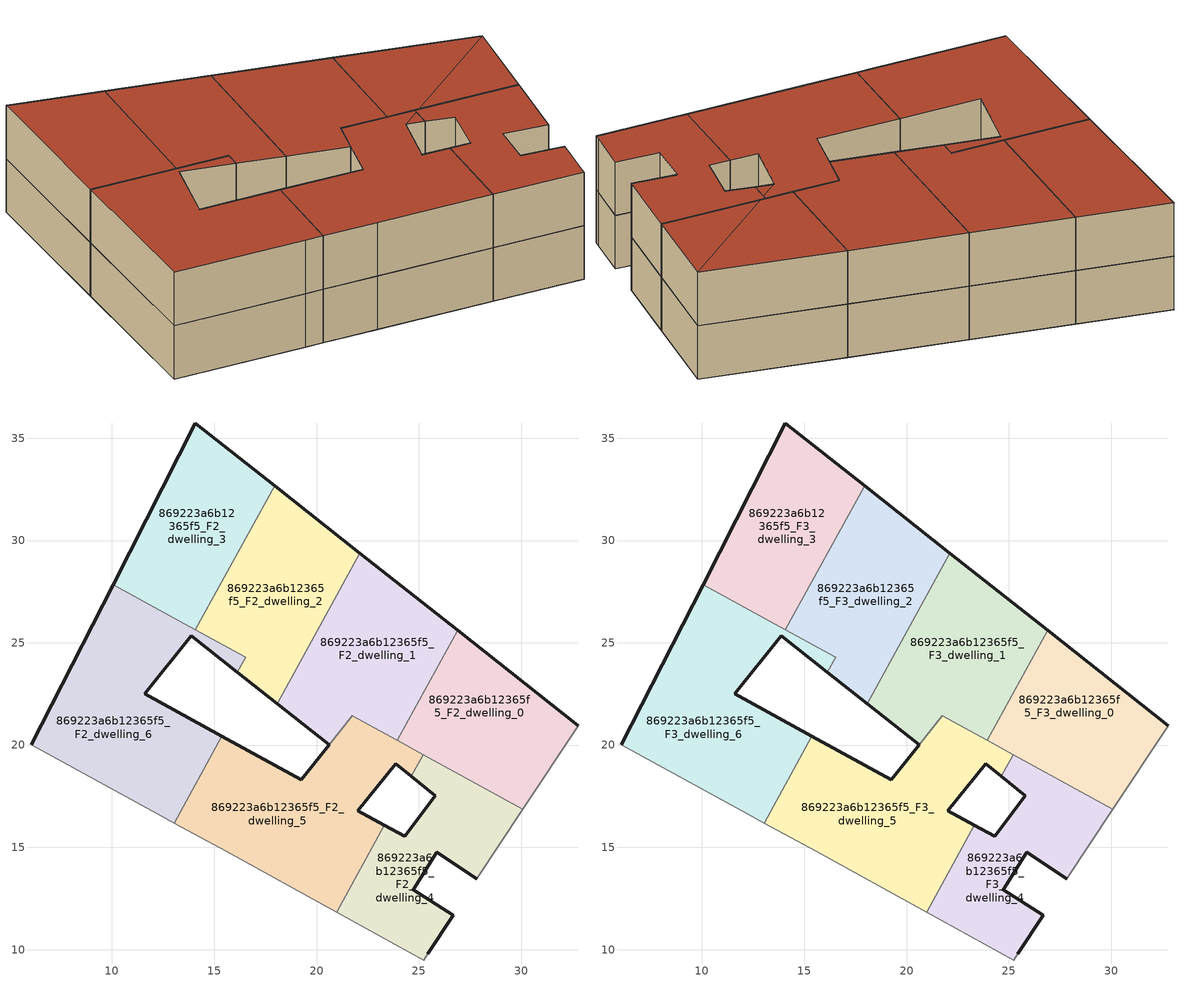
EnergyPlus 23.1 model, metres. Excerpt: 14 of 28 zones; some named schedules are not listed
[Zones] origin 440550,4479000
869223a6b12365f5_F2_dwelling_0
 floor to 869223a6b12365f5_F1_dwelling_0 (EU_floor_Construction): 30.08,16.86 32.79,20.96 25.42,19.42 z6; 32.79,20.96 26.9,25.61 23.94,20.23 25.42,19.42 z6
 wall outside (EU_wall_Construction): 26.9,25.61 32.79,20.96 z6:9
 wall adiabatic (EU_wall_Construction): 32.79,20.96 30.09,16.86 z6:9
 wall to 869223a6b12365f5_F2_dwelling_4 (EU_wall_Construction): 30.09,16.86 25.21,19.53 z6:9
 wall to 869223a6b12365f5_F2_dwelling_1 (EU_wall_Construction): 23.94,20.23 26.9,25.61 z6:9
 wall to 869223a6b12365f5_F2_dwelling_5 (EU_wall_Construction): 25.21,19.53 23.94,20.23 z6:9
869223a6b12365f5_F2_dwelling_1
 floor to 869223a6b12365f5_F1_dwelling_1 (EU_floor_Construction): 23.94,20.23 26.9,25.61 22.12,29.39 18.08,22.01 20.62,20.01 21.76,21.43 z6
 wall outside (EU_wall_Construction): 22.12,29.39 26.9,25.61 / 20.62,20.01 18.08,22.01 z6:9; 21.76,21.43,9 21.76,21.43,6 21.75,21.43,6
 wall to 869223a6b12365f5_F2_dwelling_2 (EU_wall_Construction): 18.08,22.01 22.12,29.39 z6:9
 wall to 869223a6b12365f5_F2_dwelling_5 (EU_wall_Construction): 23.94,20.23 21.76,21.43 / 21.75,21.43 20.62,20.01 z6:9
 roof outside (EU_roof_Construction): 22.12,29.39 18.08,22.01 20.62,20.01 18.08,22.01 z9
869223a6b12365f5_F2_dwelling_2
 floor to 869223a6b12365f5_F1_dwelling_2 (EU_floor_Construction): 18.08,22.01 22.12,29.39 17.95,32.69 14.08,25.64 16.53,24.29 16.12,23.56 z6
 wall outside (EU_wall_Construction): 17.95,32.69 22.12,29.39 / 18.08,22.01 16.12,23.56 z6:9
 wall to 869223a6b12365f5_F2_dwelling_6 (EU_wall_Construction): 16.12,23.56 16.53,24.29 14.08,25.64 z6:9
 wall to 869223a6b12365f5_F2_dwelling_3 (EU_wall_Construction): 14.08,25.64 17.95,32.69 z6:9
869223a6b12365f5_F2_dwelling_3
 floor to 869223a6b12365f5_F1_dwelling_3 (EU_floor_Construction): 14.08,25.64 17.95,32.69 14.08,35.75 10.05,27.85 z6
 wall outside (EU_wall_Construction): 10.05,27.85 14.08,35.75 17.95,32.69 z6:9
 wall to 869223a6b12365f5_F2_dwelling_6 (EU_wall_Construction): 14.08,25.64 10.05,27.85 z6:9
869223a6b12365f5_F2_dwelling_4
 floor to 869223a6b12365f5_F1_dwelling_4 (EU_floor_Construction): 26.68,11.68 24.73,12.92 25.89,14.77 27.84,13.46 30.08,16.86 25.21,19.53 24.63,18.48 25.8,17.53 24.31,15.54 23.32,16.08 20.99,11.83 25.23,9.49 25.44,9.79 z6
 wall outside (EU_wall_Construction): 23.32,16.08 24.31,15.54 25.8,17.53 24.63,18.48 / 27.84,13.46 25.89,14.77 24.73,12.92 26.68,11.68 25.44,9.79 z6:9
 wall adiabatic (EU_wall_Construction): 30.09,16.86 27.84,13.46 / 25.44,9.79 25.23,9.49 20.99,11.83 z6:9
 wall to 869223a6b12365f5_F2_dwelling_5 (EU_wall_Construction): 20.99,11.83 23.32,16.08 / 24.63,18.48 25.21,19.53 z6:9
869223a6b12365f5_F2_dwelling_5
 floor to 869223a6b12365f5_F1_dwelling_5 (EU_floor_Construction): 24.63,18.48 24.79,18.76 23.88,19.09 z6; 24.79,18.76 25.11,19.35 23.88,19.09 z6; 20.99,11.83 23.32,16.08 22.03,16.8 23.88,19.09 25.11,19.35 25.21,19.53 21.76,21.43 20.62,20.01 19.26,18.3 15.38,20.43 13.05,16.18 15.59,14.81 z6
 wall outside (EU_wall_Construction): 24.63,18.48 23.88,19.09 22.03,16.8 23.32,16.08 / 15.38,20.43 19.26,18.3 20.62,20 z6:9; 20.62,20.01,9 20.62,20,6 20.62,20.01,6
 wall adiabatic (EU_wall_Construction): 20.99,11.83 15.59,14.81 13.05,16.18 z6:9
 wall to 869223a6b12365f5_F2_dwelling_6 (EU_wall_Construction): 13.05,16.18 15.38,20.43 z6:9
869223a6b12365f5_F2_dwelling_6
 floor to 869223a6b12365f5_F1_dwelling_6 (EU_floor_Construction): 13.05,16.18 15.38,20.43 11.61,22.5 13.87,25.33 16.12,23.56 16.53,24.29 10.05,27.85 6.06,20.01 12.22,16.63 z6
 wall outside (EU_wall_Construction): 6.06,20.01 10.05,27.85 / 16.12,23.56 13.87,25.33 11.61,22.5 15.38,20.43 z6:9
 wall adiabatic (EU_wall_Construction): 13.05,16.18 12.22,16.63 6.06,20.01 z6:9
869223a6b12365f5_F3_dwelling_0
 floor to 869223a6b12365f5_F2_dwelling_0 (EU_floor_Construction): 30.08,16.86 32.79,20.96 25.42,19.42 z9; 32.79,20.96 26.9,25.61 23.94,20.23 25.42,19.42 z9
 wall outside (EU_wall_Construction): 26.9,25.61 32.79,20.96 z9:12
 wall adiabatic (EU_wall_Construction): 32.79,20.96 30.09,16.86 z9:12
 wall to 869223a6b12365f5_F3_dwelling_4 (EU_wall_Construction): 30.09,16.86 25.21,19.53 z9:12
 wall to 869223a6b12365f5_F3_dwelling_1 (EU_wall_Construction): 23.94,20.23 26.9,25.61 z9:12
 wall to 869223a6b12365f5_F3_dwelling_5 (EU_wall_Construction): 25.21,19.53 23.94,20.23 z9:12
 roof outside (EU_roof_Construction): 32.79,20.96 25.42,19.42 23.94,20.23 26.9,25.61 z12; 32.79,20.96 30.09,16.86 25.42,19.42 z12
869223a6b12365f5_F3_dwelling_1
 floor to 869223a6b12365f5_F2_dwelling_1 (EU_floor_Construction): 23.94,20.23 26.9,25.61 22.12,29.39 18.08,22.01 20.62,20.01 21.76,21.43 z9
 wall outside (EU_wall_Construction): 22.12,29.39 26.9,25.61 / 20.62,20.01 18.08,22.01 z9:12; 21.76,21.43,12 21.76,21.43,9 21.75,21.43,9
 wall to 869223a6b12365f5_F3_dwelling_2 (EU_wall_Construction): 18.08,22.01 22.12,29.39 z9:12
 wall to 869223a6b12365f5_F3_dwelling_5 (EU_wall_Construction): 23.94,20.23 21.76,21.43 / 21.75,21.43 20.62,20.01 z9:12
 roof outside (EU_roof_Construction): 26.9,25.61 23.94,20.23 21.76,21.43 20.62,20.01 18.08,22.01 22.12,29.39 z12
869223a6b12365f5_F3_dwelling_2
 floor to 869223a6b12365f5_F2_dwelling_2 (EU_floor_Construction): 18.08,22.01 22.12,29.39 17.95,32.69 14.08,25.64 16.53,24.29 16.12,23.56 z9
 wall outside (EU_wall_Construction): 17.95,32.69 22.12,29.39 / 18.08,22.01 16.12,23.56 z9:12
 wall to 869223a6b12365f5_F3_dwelling_6 (EU_wall_Construction): 16.12,23.56 16.53,24.29 14.08,25.64 z9:12
 wall to 869223a6b12365f5_F3_dwelling_3 (EU_wall_Construction): 14.08,25.64 17.95,32.69 z9:12
 roof outside (EU_roof_Construction): 22.12,29.39 18.08,22.01 16.12,23.56 16.53,24.29 14.08,25.64 17.95,32.69 z12
869223a6b12365f5_F3_dwelling_3
 floor to 869223a6b12365f5_F2_dwelling_3 (EU_floor_Construction): 14.08,25.64 17.95,32.69 14.08,35.75 10.05,27.85 z9
 wall outside (EU_wall_Construction): 10.05,27.85 14.08,35.75 17.95,32.69 z9:12
 wall to 869223a6b12365f5_F3_dwelling_6 (EU_wall_Construction): 14.08,25.64 10.05,27.85 z9:12
 roof outside (EU_roof_Construction): 17.95,32.69 14.08,25.64 10.05,27.85 14.08,35.75 z12
869223a6b12365f5_F3_dwelling_4
 floor to 869223a6b12365f5_F2_dwelling_4 (EU_floor_Construction): 26.68,11.68 24.73,12.92 25.89,14.77 27.84,13.46 30.08,16.86 25.21,19.53 24.63,18.48 25.8,17.53 24.31,15.54 23.32,16.08 20.99,11.83 25.23,9.49 25.44,9.79 z9
 wall outside (EU_wall_Construction): 23.32,16.08 24.31,15.54 25.8,17.53 24.63,18.48 / 27.84,13.46 25.89,14.77 24.73,12.92 26.68,11.68 25.44,9.79 z9:12
 wall adiabatic (EU_wall_Construction): 30.09,16.86 27.84,13.46 / 25.44,9.79 25.23,9.49 20.99,11.83 z9:12
 wall to 869223a6b12365f5_F3_dwelling_5 (EU_wall_Construction): 20.99,11.83 23.32,16.08 / 24.63,18.48 25.21,19.53 z9:12
 roof outside (EU_roof_Construction): 30.09,16.86 27.84,13.46 25.89,14.77 24.73,12.92 26.68,11.68 25.44,9.79 25.23,9.49 20.99,11.83 23.32,16.08 24.31,15.54 25.8,17.53 24.63,18.48 25.21,19.53 z12
869223a6b12365f5_F3_dwelling_5
 floor to 869223a6b12365f5_F2_dwelling_5 (EU_floor_Construction): 24.63,18.48 24.79,18.76 23.88,19.09 z9; 24.79,18.76 25.11,19.35 23.88,19.09 z9; 20.99,11.83 23.32,16.08 22.03,16.8 23.88,19.09 25.11,19.35 25.21,19.53 21.76,21.43 20.62,20.01 19.26,18.3 15.38,20.43 13.05,16.18 15.59,14.81 z9
 wall outside (EU_wall_Construction): 24.63,18.48 23.88,19.09 22.03,16.8 23.32,16.08 / 15.38,20.43 19.26,18.3 20.62,20 z9:12; 20.62,20.01,12 20.62,20,9 20.62,20.01,9
 wall adiabatic (EU_wall_Construction): 20.99,11.83 15.59,14.81 13.05,16.18 z9:12
 wall to 869223a6b12365f5_F3_dwelling_6 (EU_wall_Construction): 13.05,16.18 15.38,20.43 z9:12
 roof outside (EU_roof_Construction): 25.21,19.53 25.11,19.35 23.88,19.09 22.03,16.8 23.32,16.08 20.99,11.83 15.59,14.81 13.05,16.18 15.38,20.43 19.26,18.3 20.62,20.01 21.76,21.43 z12; 25.11,19.35 24.63,18.48 23.88,19.09 z12
869223a6b12365f5_F3_dwelling_6
 floor to 869223a6b12365f5_F2_dwelling_6 (EU_floor_Construction): 13.05,16.18 15.38,20.43 11.61,22.5 13.87,25.33 16.12,23.56 16.53,24.29 10.05,27.85 6.06,20.01 12.22,16.63 z9
 wall outside (EU_wall_Construction): 6.06,20.01 10.05,27.85 / 16.12,23.56 13.87,25.33 11.61,22.5 15.38,20.43 z9:12
 wall adiabatic (EU_wall_Construction): 13.05,16.18 12.22,16.63 6.06,20.01 z9:12
 roof outside (EU_roof_Construction): 16.53,24.29 16.12,23.56 13.87,25.33 11.61,22.5 15.38,20.43 13.05,16.18 12.22,16.63 6.06,20.01 10.05,27.85 z12
[Building]
EU S2 Campaign: North Axis=0; Terrain=City; Solar Distribution=FullExterior
[Site:Location]
Madrid: Latitude=40.5; Longitude=-3.5; Time Zone=1; Elevation=609
[SizingPeriod:WeatherFileDays]
AnnualSizingPeriod: Begin Month=1; Begin Day of Month=1; End Month=12; End Day of Month=31; Day of Week for Start Day=Monday; Use Weather File Daylight Saving Period=No; Use Weather File Rain and Snow Indicators=No
[MATERIAL]
EU_InternalMass_Material: Roughness=MediumRough; Thickness=0.1; Conductivity=1; Density=1800; Specific Heat=900; Thermal Absorptance=0.9; Solar Absorptance=0.7; Visible Absorptance=0.7
[MATERIAL:NOMASS] Roughness=MediumRough; Thermal Absorptance=0.9; Solar Absorptance=0.7; Visible Absorptance=0.7
Name | Thermal Resistance
EU_wall_NoMass | 0.419739
EU_roof_NoMass | 0.352165
EU_floor_NoMass | 0.608284
[CONSTRUCTION]
EU_wall_Construction: EU_wall_NoMass
EU_roof_Construction: EU_roof_NoMass
EU_floor_Construction: EU_floor_NoMass
EU_InternalMass_Construction: EU_InternalMass_Material
[ZONE] Type=1; Multiplier=1; Ceiling Height=autocalculate; Floor Area=autocalculate; Part of Total Floor Area=Yes
Name | Volume
869223a6b12365f5_F2_dwelling_0; 869223a6b12365f5_F3_dwelling_0 | 119.639
869223a6b12365f5_F2_dwelling_1; 869223a6b12365f5_F3_dwelling_1 | 135
869223a6b12365f5_F2_dwelling_2; 869223a6b12365f5_F3_dwelling_2 | 127.377
869223a6b12365f5_F2_dwelling_3; 869223a6b12365f5_F3_dwelling_3 | 119.676
869223a6b12365f5_F2_dwelling_4; 869223a6b12365f5_F3_dwelling_4 | 111.942
869223a6b12365f5_F2_dwelling_5; 869223a6b12365f5_F3_dwelling_5 | 171.618
869223a6b12365f5_F2_dwelling_6; 869223a6b12365f5_F3_dwelling_6 | 171.882
[INTERNALMASS] Construction=EU_InternalMass_Construction
Name | Zone or ZoneList | Surface Area
869223a6b12365f5_F2_dwelling_0_EU_InternalMass | 869223a6b12365f5_F2_dwelling_0 | 39.8798
869223a6b12365f5_F2_dwelling_1_EU_InternalMass | 869223a6b12365f5_F2_dwelling_1 | 45.0233
869223a6b12365f5_F2_dwelling_2_EU_InternalMass | 869223a6b12365f5_F2_dwelling_2 | 42.4573
869223a6b12365f5_F2_dwelling_3_EU_InternalMass | 869223a6b12365f5_F2_dwelling_3 | 39.8923
869223a6b12365f5_F2_dwelling_4_EU_InternalMass | 869223a6b12365f5_F2_dwelling_4 | 37.3144
869223a6b12365f5_F2_dwelling_5_EU_InternalMass | 869223a6b12365f5_F2_dwelling_5 | 57.2111
869223a6b12365f5_F2_dwelling_6_EU_InternalMass | 869223a6b12365f5_F2_dwelling_6 | 57.2931
869223a6b12365f5_F3_dwelling_0_EU_InternalMass | 869223a6b12365f5_F3_dwelling_0 | 39.8798
869223a6b12365f5_F3_dwelling_1_EU_InternalMass | 869223a6b12365f5_F3_dwelling_1 | 45.0233
869223a6b12365f5_F3_dwelling_2_EU_InternalMass | 869223a6b12365f5_F3_dwelling_2 | 42.4573
869223a6b12365f5_F3_dwelling_3_EU_InternalMass | 869223a6b12365f5_F3_dwelling_3 | 39.8923
869223a6b12365f5_F3_dwelling_4_EU_InternalMass | 869223a6b12365f5_F3_dwelling_4 | 37.3144
869223a6b12365f5_F3_dwelling_5_EU_InternalMass | 869223a6b12365f5_F3_dwelling_5 | 57.2111
869223a6b12365f5_F3_dwelling_6_EU_InternalMass | 869223a6b12365f5_F3_dwelling_6 | 57.2931
[OTHEREQUIPMENT] Fuel Type=Electricity; Design Level Calculation Method=Watts/Area; Power per Zone Floor Area=1; Fraction Latent=0; Fraction Radiant=0; Fraction Lost=0; Carbon Dioxide Generation Rate=0; EndUse Subcategory=EU_Step8_InternalGains
Name | Zone or ZoneList or Space or SpaceList | Schedule
EU_Step8_InternalGain_869223a6b12365f5_F2_dwelling_0_f000 | 869223a6b12365f5_F2_dwelling_0 | EU_Step8_GainSchedule_869223a6b12365f5_F2_dwelling_0_f000
EU_Step8_InternalGain_869223a6b12365f5_F2_dwelling_1_f000 | 869223a6b12365f5_F2_dwelling_1 | EU_Step8_GainSchedule_869223a6b12365f5_F2_dwelling_1_f000
EU_Step8_InternalGain_869223a6b12365f5_F2_dwelling_2_f000 | 869223a6b12365f5_F2_dwelling_2 | EU_Step8_GainSchedule_869223a6b12365f5_F2_dwelling_2_f000
EU_Step8_InternalGain_869223a6b12365f5_F2_dwelling_3_f000 | 869223a6b12365f5_F2_dwelling_3 | EU_Step8_GainSchedule_869223a6b12365f5_F2_dwelling_3_f000
EU_Step8_InternalGain_869223a6b12365f5_F2_dwelling_4_f000 | 869223a6b12365f5_F2_dwelling_4 | EU_Step8_GainSchedule_869223a6b12365f5_F2_dwelling_4_f000
EU_Step8_InternalGain_869223a6b12365f5_F2_dwelling_5_f000 | 869223a6b12365f5_F2_dwelling_5 | EU_Step8_GainSchedule_869223a6b12365f5_F2_dwelling_5_f000
EU_Step8_InternalGain_869223a6b12365f5_F2_dwelling_6_f000 | 869223a6b12365f5_F2_dwelling_6 | EU_Step8_GainSchedule_869223a6b12365f5_F2_dwelling_6_f000
EU_Step8_InternalGain_869223a6b12365f5_F3_dwelling_0_f000 | 869223a6b12365f5_F3_dwelling_0 | EU_Step8_GainSchedule_869223a6b12365f5_F3_dwelling_0_f000
EU_Step8_InternalGain_869223a6b12365f5_F3_dwelling_1_f000 | 869223a6b12365f5_F3_dwelling_1 | EU_Step8_GainSchedule_869223a6b12365f5_F3_dwelling_1_f000
EU_Step8_InternalGain_869223a6b12365f5_F3_dwelling_2_f000 | 869223a6b12365f5_F3_dwelling_2 | EU_Step8_GainSchedule_869223a6b12365f5_F3_dwelling_2_f000
EU_Step8_InternalGain_869223a6b12365f5_F3_dwelling_3_f000 | 869223a6b12365f5_F3_dwelling_3 | EU_Step8_GainSchedule_869223a6b12365f5_F3_dwelling_3_f000
EU_Step8_InternalGain_869223a6b12365f5_F3_dwelling_4_f000 | 869223a6b12365f5_F3_dwelling_4 | EU_Step8_GainSchedule_869223a6b12365f5_F3_dwelling_4_f000
EU_Step8_InternalGain_869223a6b12365f5_F3_dwelling_5_f000 | 869223a6b12365f5_F3_dwelling_5 | EU_Step8_GainSchedule_869223a6b12365f5_F3_dwelling_5_f000
EU_Step8_InternalGain_869223a6b12365f5_F3_dwelling_6_f000 | 869223a6b12365f5_F3_dwelling_6 | EU_Step8_GainSchedule_869223a6b12365f5_F3_dwelling_6_f000
[ZONEVENTILATION:DESIGNFLOWRATE] Schedule=EU_AlwaysOn; Design Flow Rate Calculation Method=AirChanges/Hour; Air Changes per Hour=0.703302; Ventilation Type=Natural; Fan Pressure Rise=0; Fan Total Efficiency=1; Constant Term Coefficient=1; Temperature Term Coefficient=0; Velocity Term Coefficient=0; Velocity Squared Term Coefficient=0; Minimum Indoor Temperature=-100; Maximum Indoor Temperature=100; Delta Temperature=-100; Minimum Outdoor Temperature=-100; Maximum Outdoor Temperature=100; Maximum Wind Speed=40
Name | Zone or ZoneList or Space or SpaceList
EU_ConstantAir_869223a6b12365f5_F2_dwelling_0 | 869223a6b12365f5_F2_dwelling_0
EU_ConstantAir_869223a6b12365f5_F2_dwelling_1 | 869223a6b12365f5_F2_dwelling_1
EU_ConstantAir_869223a6b12365f5_F2_dwelling_2 | 869223a6b12365f5_F2_dwelling_2
EU_ConstantAir_869223a6b12365f5_F2_dwelling_3 | 869223a6b12365f5_F2_dwelling_3
EU_ConstantAir_869223a6b12365f5_F2_dwelling_4 | 869223a6b12365f5_F2_dwelling_4
EU_ConstantAir_869223a6b12365f5_F2_dwelling_5 | 869223a6b12365f5_F2_dwelling_5
EU_ConstantAir_869223a6b12365f5_F2_dwelling_6 | 869223a6b12365f5_F2_dwelling_6
EU_ConstantAir_869223a6b12365f5_F3_dwelling_0 | 869223a6b12365f5_F3_dwelling_0
EU_ConstantAir_869223a6b12365f5_F3_dwelling_1 | 869223a6b12365f5_F3_dwelling_1
EU_ConstantAir_869223a6b12365f5_F3_dwelling_2 | 869223a6b12365f5_F3_dwelling_2
EU_ConstantAir_869223a6b12365f5_F3_dwelling_3 | 869223a6b12365f5_F3_dwelling_3
EU_ConstantAir_869223a6b12365f5_F3_dwelling_4 | 869223a6b12365f5_F3_dwelling_4
EU_ConstantAir_869223a6b12365f5_F3_dwelling_5 | 869223a6b12365f5_F3_dwelling_5
EU_ConstantAir_869223a6b12365f5_F3_dwelling_6 | 869223a6b12365f5_F3_dwelling_6
[HVACTEMPLATE:ZONE:IDEALLOADSAIRSYSTEM] System Availability Schedule=EU_AlwaysOn; Maximum Heating Supply Air Temperature=50; Minimum Cooling Supply Air Temperature=13; Maximum Heating Supply Air Humidity Ratio=0.0156; Minimum Cooling Supply Air Humidity Ratio=0.0077; Heating Limit=NoLimit; Cooling Limit=NoLimit; Heating Availability Schedule=EU_AlwaysOn; Cooling Availability Schedule=EU_CoolingOff; Dehumidification Control Type=ConstantSensibleHeatRatio; Cooling Sensible Heat Ratio=0.7; Dehumidification Setpoint=60; Humidification Control Type=None; Humidification Setpoint=30; Outdoor Air Method=None; Outdoor Air Flow Rate per Person=0.00944; Outdoor Air Flow Rate per Zone Floor Area=0; Outdoor Air Flow Rate per Zone=0; Demand Controlled Ventilation Type=None; Outdoor Air Economizer Type=NoEconomizer; Heat Recovery Type=None; Sensible Heat Recovery Effectiveness=0.7; Latent Heat Recovery Effectiveness=0.65
Name | Template Thermostat
869223a6b12365f5_F2_dwelling_0 | EU_HeatOnly_869223a6b12365f5_F2_dwelling_0
869223a6b12365f5_F2_dwelling_1 | EU_HeatOnly_869223a6b12365f5_F2_dwelling_1
869223a6b12365f5_F2_dwelling_2 | EU_HeatOnly_869223a6b12365f5_F2_dwelling_2
869223a6b12365f5_F2_dwelling_3 | EU_HeatOnly_869223a6b12365f5_F2_dwelling_3
869223a6b12365f5_F2_dwelling_4 | EU_HeatOnly_869223a6b12365f5_F2_dwelling_4
869223a6b12365f5_F2_dwelling_5 | EU_HeatOnly_869223a6b12365f5_F2_dwelling_5
869223a6b12365f5_F2_dwelling_6 | EU_HeatOnly_869223a6b12365f5_F2_dwelling_6
869223a6b12365f5_F3_dwelling_0 | EU_HeatOnly_869223a6b12365f5_F3_dwelling_0
869223a6b12365f5_F3_dwelling_1 | EU_HeatOnly_869223a6b12365f5_F3_dwelling_1
869223a6b12365f5_F3_dwelling_2 | EU_HeatOnly_869223a6b12365f5_F3_dwelling_2
869223a6b12365f5_F3_dwelling_3 | EU_HeatOnly_869223a6b12365f5_F3_dwelling_3
869223a6b12365f5_F3_dwelling_4 | EU_HeatOnly_869223a6b12365f5_F3_dwelling_4
869223a6b12365f5_F3_dwelling_5 | EU_HeatOnly_869223a6b12365f5_F3_dwelling_5
869223a6b12365f5_F3_dwelling_6 | EU_HeatOnly_869223a6b12365f5_F3_dwelling_6
[SIZING:ZONE] Zone Cooling Design Supply Air Temperature Input Method=SupplyAirTemperature; Zone Cooling Design Supply Air Temperature=13; Zone Heating Design Supply Air Temperature Input Method=SupplyAirTemperature; Zone Heating Design Supply Air Temperature=50; Zone Cooling Design Supply Air Humidity Ratio=0.008; Zone Heating Design Supply Air Humidity Ratio=0.008; Cooling Design Air Flow Method=DesignDay; Cooling Design Air Flow Rate=0; Cooling Minimum Air Flow per Zone Floor Area=0.000762; Cooling Minimum Air Flow=0; Cooling Minimum Air Flow Fraction=0.2; Heating Design Air Flow Method=DesignDay; Heating Design Air Flow Rate=0; Heating Maximum Air Flow per Zone Floor Area=0.002032; Heating Maximum Air Flow=0.141576; Heating Maximum Air Flow Fraction=0.3; Account for Dedicated Outdoor Air System=No; Dedicated Outdoor Air System Control Strategy=NeutralSupplyAir; Dedicated Outdoor Air Low Setpoint Temperature for Design=autosize; Dedicated Outdoor Air High Setpoint Temperature for Design=autosize; Zone Load Sizing Method=Sensible Load Only No Latent Load; Zone Latent Cooling Design Supply Air Humidity Ratio Input Method=HumidityRatioDifference; Zone Cooling Design Supply Air Humidity Ratio Difference=0.005; Zone Latent Heating Design Supply Air Humidity Ratio Input Method=HumidityRatioDifference; Zone Humidification Design Supply Air Humidity Ratio Difference=0.005
869223a6b12365f5_F2_dwelling_0; 869223a6b12365f5_F2_dwelling_1
